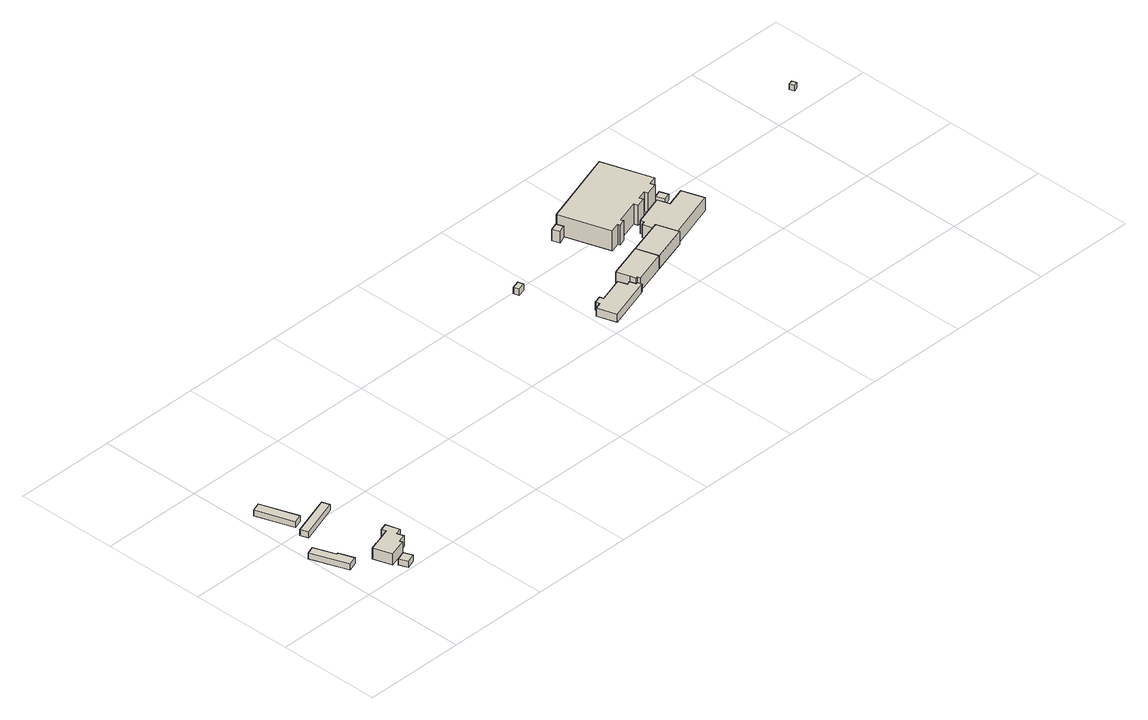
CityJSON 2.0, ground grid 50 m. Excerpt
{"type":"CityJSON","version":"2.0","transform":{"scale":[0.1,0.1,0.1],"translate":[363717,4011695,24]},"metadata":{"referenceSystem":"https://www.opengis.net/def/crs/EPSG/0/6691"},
"CityObjects":{
"building1":{"type":"Building","attributes":{"枝番":1,"BuildingDetails.prefecture":"10","BuildingDetails.city":"10207"},"geometry":[{"type":"Solid","lod":"1","boundaries":[[[[0,1,2,3,4,5]],[[4,6,7,5]],[[3,8,6,4]],[[2,9,8,3]],[[1,10,9,2]],[[0,11,10,1]],[[5,7,11,0]],[[6,8,9,10,11,7]]]]}]},
"building2":{"type":"Building","attributes":{"枝番":1,"BuildingDetails.prefecture":"10","BuildingDetails.city":"10207"},"geometry":[{"type":"Solid","lod":"1","boundaries":[[[[12,13,14,15]],[[14,16,17,15]],[[13,18,16,14]],[[12,19,18,13]],[[15,17,19,12]],[[16,18,19,17]]]]}]},
"building3":{"type":"Building","attributes":{"枝番":1,"BuildingDetails.prefecture":"10","BuildingDetails.city":"10207"},"geometry":[{"type":"Solid","lod":"1","boundaries":[[[[20,21,22,23]],[[22,24,25,23]],[[21,26,24,22]],[[20,27,26,21]],[[23,25,27,20]],[[24,26,27,25]]]]}]},
"building4":{"type":"Building","attributes":{"枝番":1,"usage":"411","measuredHeight":7,"BuildingDetails.prefecture":"10","BuildingDetails.city":"10207","BuildingDetails.surveyYear":2016},"geometry":[{"type":"Solid","lod":"1","boundaries":[[[[28,29,30,31,32,33,34,35,36,37,38,39]],[[38,40,41,39]],[[37,42,40,38]],[[36,43,42,37]],[[35,44,43,36]],[[34,45,44,35]],[[33,46,45,34]],[[32,47,46,33]],[[31,48,47,32]],[[30,49,48,31]],[[29,50,49,30]],[[28,51,50,29]],[[39,41,51,28]],[[40,42,43,44,45,46,47,48,49,50,51,41]]]]}]},
"building5":{"type":"Building","attributes":{"枝番":1,"BuildingDetails.prefecture":"10","BuildingDetails.city":"10207"},"geometry":[{"type":"Solid","lod":"1","boundaries":[[[[52,53,54,55]],[[54,56,57,55]],[[53,58,56,54]],[[52,59,58,53]],[[55,57,59,52]],[[56,58,59,57]]]]}]},
"building6":{"type":"Building","attributes":{"枝番":1,"usage":"401","measuredHeight":6.8,"BuildingDetails.prefecture":"10","BuildingDetails.city":"10207","BuildingDetails.surveyYear":2016},"geometry":[{"type":"Solid","lod":"1","boundaries":[[[[60,61,62,63]],[[62,64,65,63]],[[61,66,64,62]],[[60,67,66,61]],[[63,65,67,60]],[[64,66,67,65]]]]}]},
"building7":{"type":"Building","attributes":{"枝番":1,"usage":"401","measuredHeight":4.7,"BuildingDetails.prefecture":"10","BuildingDetails.city":"10207","BuildingDetails.surveyYear":2016},"geometry":[{"type":"Solid","lod":"1","boundaries":[[[[68,69,70,71,72,73,74,75,76,77,78,79,80,81]],[[80,82,83,81]],[[79,84,82,80]],[[78,85,84,79]],[[77,86,85,78]],[[76,87,86,77]],[[75,88,87,76]],[[74,89,88,75]],[[73,90,89,74]],[[72,91,90,73]],[[71,92,91,72]],[[70,93,92,71]],[[69,94,93,70]],[[68,95,94,69]],[[81,83,95,68]],[[82,84,85,86,87,88,89,90,91,92,93,94,95,83]]]]}]},
"building8":{"type":"Building","attributes":{"枝番":1,"usage":"441","measuredHeight":7.9,"BuildingDetails.prefecture":"10","BuildingDetails.city":"10207","BuildingDetails.surveyYear":2016},"geometry":[{"type":"Solid","lod":"1","boundaries":[[[[70,69,68,81,96,97,98,99]],[[98,100,101,99]],[[97,102,100,98]],[[96,103,102,97]],[[81,104,103,96]],[[68,105,104,81]],[[69,106,105,68]],[[70,107,106,69]],[[99,101,107,70]],[[100,102,103,104,105,106,107,101]]]]}]},
"building9":{"type":"Building","attributes":{"枝番":1,"measuredHeight":6.6,"BuildingDetails.prefecture":"10","BuildingDetails.city":"10207"},"geometry":[{"type":"Solid","lod":"1","boundaries":[[[[108,109,110,111]],[[110,112,113,111]],[[109,114,112,110]],[[108,115,114,109]],[[111,113,115,108]],[[112,114,115,113]]]]}]},
"building10":{"type":"Building","attributes":{"枝番":1,"measuredHeight":11.2,"BuildingDetails.prefecture":"10","BuildingDetails.city":"10207"},"geometry":[{"type":"Solid","lod":"1","boundaries":[[[[116,117,118,119]],[[118,120,121,119]],[[117,122,120,118]],[[116,123,122,117]],[[119,121,123,116]],[[120,122,123,121]]]]}]},
"building11":{"type":"Building","attributes":{"枝番":1,"usage":"441","measuredHeight":12.2,"BuildingDetails.prefecture":"10","BuildingDetails.city":"10207","BuildingDetails.surveyYear":2016},"geometry":[{"type":"Solid","lod":"1","boundaries":[[[[124,125,126,127,128,129,130,131,132,133,134,135,136,137,138,139]],[[138,140,141,139]],[[137,142,140,138]],[[136,143,142,137]],[[135,144,143,136]],[[134,145,144,135]],[[133,146,145,134]],[[132,147,146,133]],[[131,148,147,132]],[[130,149,148,131]],[[129,150,149,130]],[[128,151,150,129]],[[127,152,151,128]],[[126,153,152,127]],[[125,154,153,126]],[[124,155,154,125]],[[139,141,155,124]],[[140,142,143,144,145,146,147,148,149,150,151,152,153,154,155,141]]]]}]},
"building12":{"type":"Building","attributes":{"枝番":1,"usage":"441","measuredHeight":7.8,"BuildingDetails.prefecture":"10","BuildingDetails.city":"10207","BuildingDetails.surveyYear":2016},"geometry":[{"type":"Solid","lod":"1","boundaries":[[[[156,157,158,159,160,161,162,163,164,165]],[[164,166,167,165]],[[163,168,166,164]],[[162,169,168,163]],[[161,170,169,162]],[[160,171,170,161]],[[159,172,171,160]],[[158,173,172,159]],[[157,174,173,158]],[[156,175,174,157]],[[165,167,175,156]],[[166,168,169,170,171,172,173,174,175,167]]]]}]},
"building13":{"type":"Building","attributes":{"枝番":1,"usage":"441","BuildingDetails.prefecture":"10","BuildingDetails.city":"10207","BuildingDetails.surveyYear":2016},"geometry":[{"type":"Solid","lod":"1","boundaries":[[[[176,177,178,179]],[[178,180,181,179]],[[177,182,180,178]],[[176,183,182,177]],[[179,181,183,176]],[[180,182,183,181]]]]}]},
"building14":{"type":"Building","attributes":{"枝番":1,"BuildingDetails.prefecture":"10","BuildingDetails.city":"10207"},"geometry":[{"type":"Solid","lod":"1","boundaries":[[[[184,185,186,187]],[[186,188,189,187]],[[185,190,188,186]],[[184,191,190,185]],[[187,189,191,184]],[[188,190,191,189]]]]}]}
},
"vertices":[
[6,351,7],[45,365,7],[83,261,7],[90,263,7],[116,189,7],[70,173,7],[116,189,37],[70,173,37],[90,263,37],[83,261,37],[45,365,37],[6,351,37],
[231,51,10],[277,68,10],[293,25,10],[247,8,10],[293,25,40],[247,8,40],[277,68,40],[231,51,40],
[60,716,10],[104,731,10],[165,549,10],[121,534,10],[165,549,40],[121,534,40],[104,731,40],[60,716,40],
[187,157,9],[222,168,9],[223,168,9],[310,196,9],[303,217,9],[339,229,9],[359,162,9],[328,153,9],[338,120,9],[298,108,9],[303,95,9],[215,67,9],[303,95,66],[215,67,66],[298,108,66],[338,120,66],[328,153,66],[359,162,66],[339,229,66],[303,217,66],[310,196,66],[223,168,66],[222,168,66],[187,157,66],
[96,485,9],[294,551,9],[307,513,9],[109,447,9],[307,513,39],[109,447,39],[294,551,39],[96,485,39],
[1901,991,13],[1940,1003,13],[1948,976,13],[1909,965,13],[1948,976,46],[1909,965,46],[1940,1003,46],[1901,991,46],
[2263,634,13],[2272,637,13],[2277,623,13],[2279,616,13],[2275,614,13],[2056,546,13],[2027,638,13],[2061,649,13],[2055,669,13],[2091,680,13],[2096,662,13],[2221,701,13],[2235,658,13],[2254,664,13],[2235,658,54],[2254,664,54],[2221,701,54],[2096,662,54],[2091,680,54],[2055,669,54],[2061,649,54],[2027,638,54],[2056,546,54],[2275,614,54],[2279,616,54],[2277,623,54],[2272,637,54],[2263,634,54],
[2235,725,13],[2250,730,13],[2408,779,13],[2440,674,13],[2408,779,82],[2440,674,82],[2250,730,82],[2235,725,82],[2254,664,82],[2263,634,82],[2272,637,82],[2277,623,82],
[2275,1129,12],[2312,1142,12],[2324,1108,12],[2287,1094,12],[2324,1108,71],[2287,1094,71],[2312,1142,71],[2275,1129,71],
[2586,833,14],[2620,729,14],[2440,674,14],[2408,779,14],[2440,674,81],[2408,779,81],[2620,729,81],[2586,833,81],
[2321,1147,10],[2706,1271,10],[2784,1028,10],[2743,1014,10],[2750,993,10],[2690,974,10],[2684,993,10],[2641,979,10],[2647,961,10],[2600,946,10],[2594,966,10],[2479,929,10],[2483,916,10],[2450,905,10],[2446,917,10],[2400,902,10],[2446,917,113],[2400,902,113],[2450,905,113],[2483,916,113],[2479,929,113],[2594,966,113],[2600,946,113],[2647,961,113],[2641,979,113],[2684,993,113],[2690,974,113],[2750,993,113],[2743,1014,113],[2784,1028,113],[2706,1271,113],[2321,1147,113],
[2586,834,13],[2562,827,13],[2547,873,13],[2568,880,13],[2562,898,13],[2713,947,13],[2732,889,13],[2827,919,13],[2862,812,13],[2619,734,13],[2862,812,80],[2619,734,80],[2827,919,80],[2732,889,80],[2713,947,80],[2562,898,80],[2568,880,80],[2547,873,80],[2562,827,80],[2586,834,80],
[2759,1000,13],[2794,1013,13],[2810,972,13],[2775,959,13],[2810,972,43],[2775,959,43],[2794,1013,43],[2759,1000,43],
[3704,1138,11],[3725,1144,11],[3732,1122,11],[3711,1115,11],[3732,1122,41],[3711,1115,41],[3725,1144,41],[3704,1138,41]
]}
